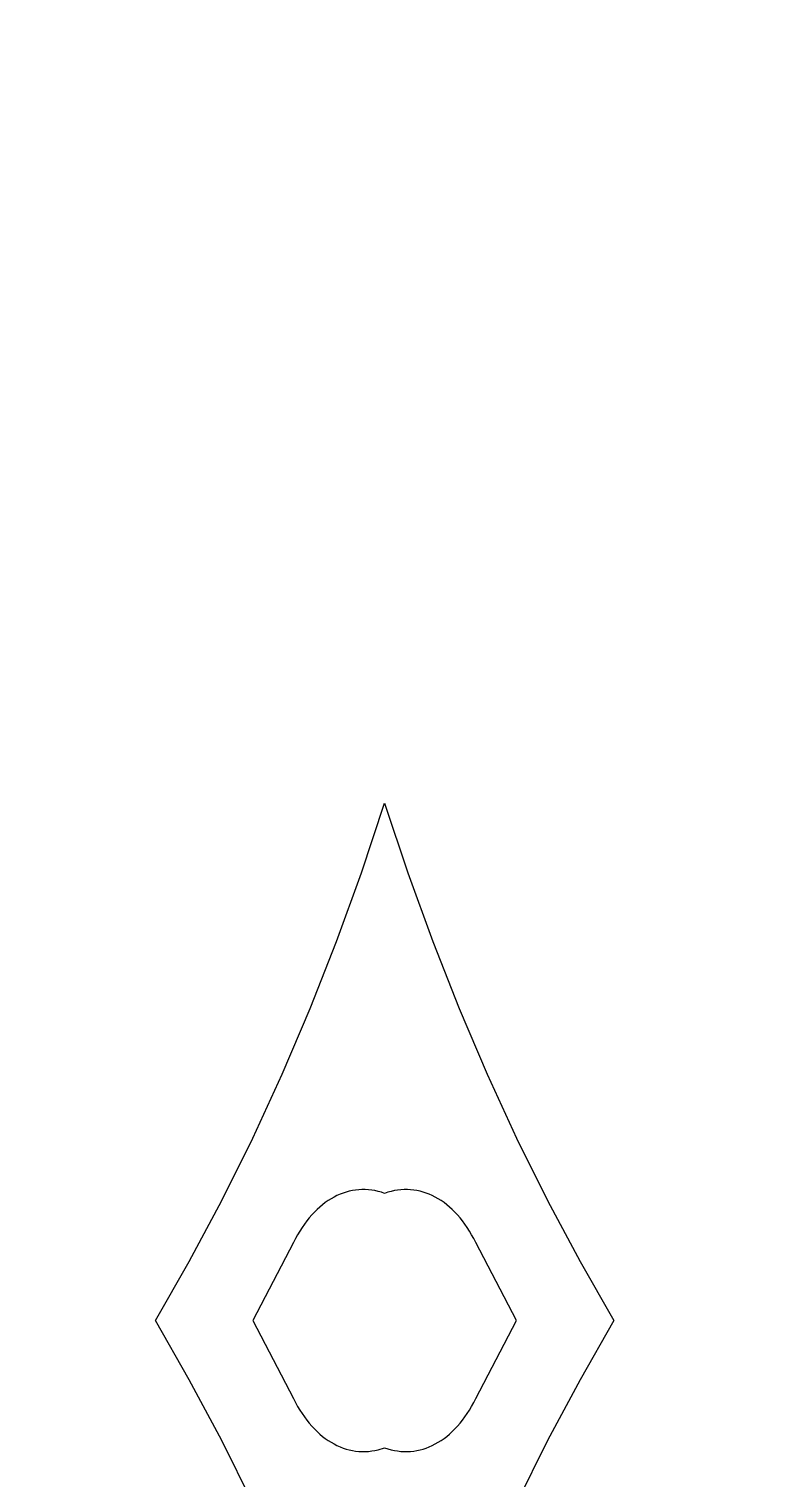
# Model space of a CAD drawing. Header units: centimetres. Extents: x -9.1 to 5.1, y -12.3 to 13.3.
# Drawn here: x 1.77 to 3.013, y 2.889 to 5.354 of the extents above; entities that cross this region are included whole.
import ezdxf

# ---------------------------------------------------------------- set-up
doc = ezdxf.new("R2010")
doc.units = ezdxf.units.CM
doc.header["$MEASUREMENT"] = 0
doc.layers.add('layer 1', color=7, linetype='Continuous')

msp = doc.modelspace()

# ---------------------------------------------------------------- linework, layer by layer
at = {"layer": 'layer 1', "color": 177}
for points, knots in [([(5.08841, 0.68839), (5.08841, 0.68839), (-9.09402, 0.68839), (-9.09402, 0.68839), (-9.09402, 0.68839), (-9.09402, 0.68839), (-9.09402, 13.34418), (-9.09402, 13.34418), (-9.09402, 13.34418), (-9.09402, 13.34418), (5.0911, 13.34418), (5.0911, 13.34418), (5.0911, 13.34418), (5.0911, 13.34418), (5.0911, 0.68839), (5.0911, 0.68839), (5.0911, 0.68839), (5.0911, 0.68839), (5.08841, 0.68839), (5.08841, 0.68839)], [0, 0, 0, 0, 0.1666667, 0.1666667, 0.1666667, 0.1666667, 0.3333333, 0.3333333, 0.3333333, 0.3333333, 0.5, 0.5, 0.5, 0.5, 0.6666667, 0.6666667, 0.6666667, 0.6666667, 1, 1, 1, 1]), ([(2.3751, 2.279), (2.3751, 2.279), (2.41459, 2.3976), (2.41459, 2.3976), (2.41459, 2.3976), (2.41459, 2.3976), (2.45684, 2.51392), (2.45684, 2.51392), (2.45684, 2.51392), (2.45684, 2.51392), (2.50173, 2.62787), (2.50173, 2.62787), (2.50173, 2.62787), (2.50173, 2.62787), (2.54928, 2.73935), (2.54928, 2.73935), (2.54928, 2.73935), (2.54928, 2.73935), (2.59942, 2.84825), (2.59942, 2.84825), (2.59942, 2.84825), (2.59942, 2.84825), (2.65212, 2.95445), (2.65212, 2.95445), (2.65212, 2.95445), (2.65212, 2.95445), (2.70731, 3.05787), (2.70731, 3.05787), (2.70731, 3.05787), (2.70731, 3.05787), (2.76495, 3.15841), (2.76495, 3.15841), (2.76495, 3.15841), (2.76495, 3.15841), (2.70731, 3.25894), (2.70731, 3.25894), (2.70731, 3.25894), (2.70731, 3.25894), (2.65212, 3.36236), (2.65212, 3.36236), (2.65212, 3.36236), (2.65212, 3.36236), (2.59942, 3.46858), (2.59942, 3.46858), (2.59942, 3.46858), (2.59942, 3.46858), (2.54928, 3.57748), (2.54928, 3.57748), (2.54928, 3.57748), (2.54928, 3.57748), (2.50173, 3.68894), (2.50173, 3.68894), (2.50173, 3.68894), (2.50173, 3.68894), (2.45684, 3.80289), (2.45684, 3.80289), (2.45684, 3.80289), (2.45684, 3.80289), (2.41459, 3.91923), (2.41459, 3.91923), (2.41459, 3.91923), (2.41459, 3.91923), (2.3751, 4.03782), (2.3751, 4.03782), (2.3751, 4.03782), (2.3751, 4.03782), (2.3356, 3.91923), (2.3356, 3.91923), (2.3356, 3.91923), (2.3356, 3.91923), (2.29337, 3.80289), (2.29337, 3.80289), (2.29337, 3.80289), (2.29337, 3.80289), (2.24846, 3.68894), (2.24846, 3.68894), (2.24846, 3.68894), (2.24846, 3.68894), (2.20092, 3.57748), (2.20092, 3.57748), (2.20092, 3.57748), (2.20092, 3.57748), (2.15078, 3.46858), (2.15078, 3.46858), (2.15078, 3.46858), (2.15078, 3.46858), (2.09808, 3.36236), (2.09808, 3.36236), (2.09808, 3.36236), (2.09808, 3.36236), (2.04289, 3.25894), (2.04289, 3.25894), (2.04289, 3.25894), (2.04289, 3.25894), (1.98524, 3.15841), (1.98524, 3.15841), (1.98524, 3.15841), (1.98524, 3.15841), (2.04289, 3.05787), (2.04289, 3.05787), (2.04289, 3.05787), (2.04289, 3.05787), (2.09808, 2.95445), (2.09808, 2.95445), (2.09808, 2.95445), (2.09808, 2.95445), (2.15078, 2.84825), (2.15078, 2.84825), (2.15078, 2.84825), (2.15078, 2.84825), (2.20092, 2.73935), (2.20092, 2.73935), (2.20092, 2.73935), (2.20092, 2.73935), (2.24846, 2.62787), (2.24846, 2.62787), (2.24846, 2.62787), (2.24846, 2.62787), (2.29337, 2.51392), (2.29337, 2.51392), (2.29337, 2.51392), (2.29337, 2.51392), (2.3356, 2.3976), (2.3356, 2.3976), (2.3356, 2.3976), (2.3356, 2.3976), (2.3751, 2.279), (2.3751, 2.279)], [0, 0, 0, 0, 0.030303, 0.030303, 0.030303, 0.030303, 0.0606061, 0.0606061, 0.0606061, 0.0606061, 0.0909091, 0.0909091, 0.0909091, 0.0909091, 0.1212121, 0.1212121, 0.1212121, 0.1212121, 0.1515152, 0.1515152, 0.1515152, 0.1515152, 0.1818182, 0.1818182, 0.1818182, 0.1818182, 0.2121212, 0.2121212, 0.2121212, 0.2121212, 0.2424242, 0.2424242, 0.2424242, 0.2424242, 0.2727273, 0.2727273, 0.2727273, 0.2727273, 0.3030303, 0.3030303, 0.3030303, 0.3030303, 0.3333333, 0.3333333, 0.3333333, 0.3333333, 0.3636364, 0.3636364, 0.3636364, 0.3636364, 0.3939394, 0.3939394, 0.3939394, 0.3939394, 0.4242424, 0.4242424, 0.4242424, 0.4242424, 0.4545455, 0.4545455, 0.4545455, 0.4545455, 0.4848485, 0.4848485, 0.4848485, 0.4848485, 0.5151515, 0.5151515, 0.5151515, 0.5151515, 0.5454545, 0.5454545, 0.5454545, 0.5454545, 0.5757576, 0.5757576, 0.5757576, 0.5757576, 0.6060606, 0.6060606, 0.6060606, 0.6060606, 0.6363636, 0.6363636, 0.6363636, 0.6363636, 0.6666667, 0.6666667, 0.6666667, 0.6666667, 0.6969697, 0.6969697, 0.6969697, 0.6969697, 0.7272727, 0.7272727, 0.7272727, 0.7272727, 0.7575758, 0.7575758, 0.7575758, 0.7575758, 0.7878788, 0.7878788, 0.7878788, 0.7878788, 0.8181818, 0.8181818, 0.8181818, 0.8181818, 0.8484848, 0.8484848, 0.8484848, 0.8484848, 0.8787879, 0.8787879, 0.8787879, 0.8787879, 0.9090909, 0.9090909, 0.9090909, 0.9090909, 0.9393939, 0.9393939, 0.9393939, 0.9393939, 1, 1, 1, 1]), ([(2.3751, 3.37463), (2.3751, 3.37463), (2.38061, 3.37646), (2.38061, 3.37646), (2.38061, 3.37646), (2.38061, 3.37646), (2.38615, 3.37799), (2.38615, 3.37799), (2.38615, 3.37799), (2.38615, 3.37799), (2.39166, 3.37921), (2.39166, 3.37921), (2.39166, 3.37921), (2.39166, 3.37921), (2.39717, 3.38014), (2.39717, 3.38014), (2.39717, 3.38014), (2.39717, 3.38014), (2.40268, 3.38075), (2.40268, 3.38075), (2.40268, 3.38075), (2.40268, 3.38075), (2.40817, 3.38108), (2.40817, 3.38108), (2.40817, 3.38108), (2.40817, 3.38108), (2.41366, 3.3811), (2.41366, 3.3811), (2.41366, 3.3811), (2.41366, 3.3811), (2.41909, 3.38081), (2.41909, 3.38081), (2.41909, 3.38081), (2.41909, 3.38081), (2.42452, 3.38025), (2.42452, 3.38025), (2.42452, 3.38025), (2.42452, 3.38025), (2.42989, 3.37939), (2.42989, 3.37939), (2.42989, 3.37939), (2.42989, 3.37939), (2.43524, 3.37825), (2.43524, 3.37825), (2.43524, 3.37825), (2.43524, 3.37825), (2.44055, 3.37681), (2.44055, 3.37681), (2.44055, 3.37681), (2.44055, 3.37681), (2.4458, 3.37509), (2.4458, 3.37509), (2.4458, 3.37509), (2.4458, 3.37509), (2.451, 3.37309), (2.451, 3.37309), (2.451, 3.37309), (2.451, 3.37309), (2.45615, 3.3708), (2.45615, 3.3708), (2.45615, 3.3708), (2.45615, 3.3708), (2.46123, 3.36824), (2.46123, 3.36824), (2.46123, 3.36824), (2.46123, 3.36824), (2.46625, 3.3654), (2.46625, 3.3654), (2.46625, 3.3654), (2.46625, 3.3654), (2.47119, 3.36229), (2.47119, 3.36229), (2.47119, 3.36229), (2.47119, 3.36229), (2.47605, 3.3589), (2.47605, 3.3589), (2.47605, 3.3589), (2.47605, 3.3589), (2.48082, 3.35524), (2.48082, 3.35524), (2.48082, 3.35524), (2.48082, 3.35524), (2.48552, 3.35132), (2.48552, 3.35132), (2.48552, 3.35132), (2.48552, 3.35132), (2.49012, 3.34713), (2.49012, 3.34713), (2.49012, 3.34713), (2.49012, 3.34713), (2.49462, 3.34267), (2.49462, 3.34267), (2.49462, 3.34267), (2.49462, 3.34267), (2.49904, 3.33796), (2.49904, 3.33796), (2.49904, 3.33796), (2.49904, 3.33796), (2.50332, 3.33297), (2.50332, 3.33297), (2.50332, 3.33297), (2.50332, 3.33297), (2.50751, 3.32774), (2.50751, 3.32774), (2.50751, 3.32774), (2.50751, 3.32774), (2.51157, 3.32224), (2.51157, 3.32224), (2.51157, 3.32224), (2.51157, 3.32224), (2.51552, 3.31649), (2.51552, 3.31649), (2.51552, 3.31649), (2.51552, 3.31649), (2.51933, 3.3105), (2.51933, 3.3105), (2.51933, 3.3105), (2.51933, 3.3105), (2.52304, 3.30425), (2.52304, 3.30425), (2.52304, 3.30425), (2.52304, 3.30425), (2.52659, 3.29775), (2.52659, 3.29775), (2.52659, 3.29775), (2.52659, 3.29775), (2.53001, 3.29101), (2.53001, 3.29101), (2.53001, 3.29101), (2.53001, 3.29101), (2.59927, 3.15841), (2.59927, 3.15841), (2.59927, 3.15841), (2.59927, 3.15841), (2.53001, 3.02582), (2.53001, 3.02582), (2.53001, 3.02582), (2.53001, 3.02582), (2.52659, 3.01907), (2.52659, 3.01907), (2.52659, 3.01907), (2.52659, 3.01907), (2.52304, 3.01257), (2.52304, 3.01257), (2.52304, 3.01257), (2.52304, 3.01257), (2.51933, 3.00632), (2.51933, 3.00632), (2.51933, 3.00632), (2.51933, 3.00632), (2.51552, 3.00032), (2.51552, 3.00032), (2.51552, 3.00032), (2.51552, 3.00032), (2.51157, 2.99458), (2.51157, 2.99458), (2.51157, 2.99458), (2.51157, 2.99458), (2.50751, 2.98908), (2.50751, 2.98908), (2.50751, 2.98908), (2.50751, 2.98908), (2.50332, 2.98385), (2.50332, 2.98385), (2.50332, 2.98385), (2.50332, 2.98385), (2.49904, 2.97887), (2.49904, 2.97887), (2.49904, 2.97887), (2.49904, 2.97887), (2.49462, 2.97415), (2.49462, 2.97415), (2.49462, 2.97415), (2.49462, 2.97415), (2.49012, 2.9697), (2.49012, 2.9697), (2.49012, 2.9697), (2.49012, 2.9697), (2.48552, 2.9655), (2.48552, 2.9655), (2.48552, 2.9655), (2.48552, 2.9655), (2.48082, 2.96157), (2.48082, 2.96157), (2.48082, 2.96157), (2.48082, 2.96157), (2.47605, 2.95791), (2.47605, 2.95791), (2.47605, 2.95791), (2.47605, 2.95791), (2.47119, 2.95452), (2.47119, 2.95452), (2.47119, 2.95452), (2.47119, 2.95452), (2.46625, 2.95141), (2.46625, 2.95141), (2.46625, 2.95141), (2.46625, 2.95141), (2.46123, 2.94857), (2.46123, 2.94857), (2.46123, 2.94857), (2.46123, 2.94857), (2.45615, 2.94601), (2.45615, 2.94601), (2.45615, 2.94601), (2.45615, 2.94601), (2.451, 2.94374), (2.451, 2.94374), (2.451, 2.94374), (2.451, 2.94374), (2.4458, 2.94173), (2.4458, 2.94173), (2.4458, 2.94173), (2.4458, 2.94173), (2.44055, 2.94), (2.44055, 2.94), (2.44055, 2.94), (2.44055, 2.94), (2.43524, 2.93858), (2.43524, 2.93858), (2.43524, 2.93858), (2.43524, 2.93858), (2.42989, 2.93743), (2.42989, 2.93743), (2.42989, 2.93743), (2.42989, 2.93743), (2.42452, 2.93656), (2.42452, 2.93656), (2.42452, 2.93656), (2.42452, 2.93656), (2.41909, 2.936), (2.41909, 2.936), (2.41909, 2.936), (2.41909, 2.936), (2.41366, 2.93573), (2.41366, 2.93573), (2.41366, 2.93573), (2.41366, 2.93573), (2.40817, 2.93575), (2.40817, 2.93575), (2.40817, 2.93575), (2.40817, 2.93575), (2.40268, 2.93606), (2.40268, 2.93606), (2.40268, 2.93606), (2.40268, 2.93606), (2.39717, 2.93669), (2.39717, 2.93669), (2.39717, 2.93669), (2.39717, 2.93669), (2.39166, 2.9376), (2.39166, 2.9376), (2.39166, 2.9376), (2.39166, 2.9376), (2.38615, 2.93883), (2.38615, 2.93883), (2.38615, 2.93883), (2.38615, 2.93883), (2.3751, 2.94219), (2.3751, 2.94219), (2.3751, 2.94219), (2.3751, 2.94219), (2.36406, 2.93883), (2.36406, 2.93883), (2.36406, 2.93883), (2.36406, 2.93883), (2.35854, 2.9376), (2.35854, 2.9376), (2.35854, 2.9376), (2.35854, 2.9376), (2.35303, 2.93669), (2.35303, 2.93669), (2.35303, 2.93669), (2.35303, 2.93669), (2.34752, 2.93606), (2.34752, 2.93606), (2.34752, 2.93606), (2.34752, 2.93606), (2.34203, 2.93575), (2.34203, 2.93575), (2.34203, 2.93575), (2.34203, 2.93575), (2.33654, 2.93573), (2.33654, 2.93573), (2.33654, 2.93573), (2.33654, 2.93573), (2.3311, 2.936), (2.3311, 2.936), (2.3311, 2.936), (2.3311, 2.936), (2.32568, 2.93656), (2.32568, 2.93656), (2.32568, 2.93656), (2.32568, 2.93656), (2.32031, 2.93743), (2.32031, 2.93743), (2.32031, 2.93743), (2.32031, 2.93743), (2.31496, 2.93858), (2.31496, 2.93858), (2.31496, 2.93858), (2.31496, 2.93858), (2.30966, 2.94), (2.30966, 2.94), (2.30966, 2.94), (2.30966, 2.94), (2.30439, 2.94173), (2.30439, 2.94173), (2.30439, 2.94173), (2.30439, 2.94173), (2.2992, 2.94374), (2.2992, 2.94374), (2.2992, 2.94374), (2.2992, 2.94374), (2.29405, 2.94601), (2.29405, 2.94601), (2.29405, 2.94601), (2.29405, 2.94601), (2.28897, 2.94857), (2.28897, 2.94857), (2.28897, 2.94857), (2.28897, 2.94857), (2.28395, 2.95141), (2.28395, 2.95141), (2.28395, 2.95141), (2.28395, 2.95141), (2.27901, 2.95452), (2.27901, 2.95452), (2.27901, 2.95452), (2.27901, 2.95452), (2.27415, 2.95791), (2.27415, 2.95791), (2.27415, 2.95791), (2.27415, 2.95791), (2.26937, 2.96157), (2.26937, 2.96157), (2.26937, 2.96157), (2.26937, 2.96157), (2.26467, 2.9655), (2.26467, 2.9655), (2.26467, 2.9655), (2.26467, 2.9655), (2.26009, 2.9697), (2.26009, 2.9697), (2.26009, 2.9697), (2.26009, 2.9697), (2.25558, 2.97415), (2.25558, 2.97415), (2.25558, 2.97415), (2.25558, 2.97415), (2.25116, 2.97887), (2.25116, 2.97887), (2.25116, 2.97887), (2.25116, 2.97887), (2.24688, 2.98385), (2.24688, 2.98385), (2.24688, 2.98385), (2.24688, 2.98385), (2.24269, 2.98908), (2.24269, 2.98908), (2.24269, 2.98908), (2.24269, 2.98908), (2.23863, 2.99458), (2.23863, 2.99458), (2.23863, 2.99458), (2.23863, 2.99458), (2.23469, 3.00032), (2.23469, 3.00032), (2.23469, 3.00032), (2.23469, 3.00032), (2.23087, 3.00632), (2.23087, 3.00632), (2.23087, 3.00632), (2.23087, 3.00632), (2.22717, 3.01257), (2.22717, 3.01257), (2.22717, 3.01257), (2.22717, 3.01257), (2.2236, 3.01907), (2.2236, 3.01907), (2.2236, 3.01907), (2.2236, 3.01907), (2.22019, 3.02582), (2.22019, 3.02582), (2.22019, 3.02582), (2.22019, 3.02582), (2.15093, 3.15841), (2.15093, 3.15841), (2.15093, 3.15841), (2.15093, 3.15841), (2.22019, 3.29101), (2.22019, 3.29101), (2.22019, 3.29101), (2.22019, 3.29101), (2.2236, 3.29775), (2.2236, 3.29775), (2.2236, 3.29775), (2.2236, 3.29775), (2.22717, 3.30425), (2.22717, 3.30425), (2.22717, 3.30425), (2.22717, 3.30425), (2.23087, 3.3105), (2.23087, 3.3105), (2.23087, 3.3105), (2.23087, 3.3105), (2.23469, 3.31649), (2.23469, 3.31649), (2.23469, 3.31649), (2.23469, 3.31649), (2.23863, 3.32224), (2.23863, 3.32224), (2.23863, 3.32224), (2.23863, 3.32224), (2.24269, 3.32774), (2.24269, 3.32774), (2.24269, 3.32774), (2.24269, 3.32774), (2.24688, 3.33297), (2.24688, 3.33297), (2.24688, 3.33297), (2.24688, 3.33297), (2.25116, 3.33796), (2.25116, 3.33796), (2.25116, 3.33796), (2.25116, 3.33796), (2.25558, 3.34267), (2.25558, 3.34267), (2.25558, 3.34267), (2.25558, 3.34267), (2.26009, 3.34713), (2.26009, 3.34713), (2.26009, 3.34713), (2.26009, 3.34713), (2.26467, 3.35132), (2.26467, 3.35132), (2.26467, 3.35132), (2.26467, 3.35132), (2.26937, 3.35524), (2.26937, 3.35524), (2.26937, 3.35524), (2.26937, 3.35524), (2.27415, 3.3589), (2.27415, 3.3589), (2.27415, 3.3589), (2.27415, 3.3589), (2.27901, 3.36229), (2.27901, 3.36229), (2.27901, 3.36229), (2.27901, 3.36229), (2.28395, 3.3654), (2.28395, 3.3654), (2.28395, 3.3654), (2.28395, 3.3654), (2.28897, 3.36824), (2.28897, 3.36824), (2.28897, 3.36824), (2.28897, 3.36824), (2.29405, 3.3708), (2.29405, 3.3708), (2.29405, 3.3708), (2.29405, 3.3708), (2.2992, 3.37309), (2.2992, 3.37309), (2.2992, 3.37309), (2.2992, 3.37309), (2.30439, 3.37509), (2.30439, 3.37509), (2.30439, 3.37509), (2.30439, 3.37509), (2.30966, 3.37681), (2.30966, 3.37681), (2.30966, 3.37681), (2.30966, 3.37681), (2.31496, 3.37825), (2.31496, 3.37825), (2.31496, 3.37825), (2.31496, 3.37825), (2.32031, 3.37939), (2.32031, 3.37939), (2.32031, 3.37939), (2.32031, 3.37939), (2.32568, 3.38025), (2.32568, 3.38025), (2.32568, 3.38025), (2.32568, 3.38025), (2.3311, 3.38081), (2.3311, 3.38081), (2.3311, 3.38081), (2.3311, 3.38081), (2.33654, 3.3811), (2.33654, 3.3811), (2.33654, 3.3811), (2.33654, 3.3811), (2.34203, 3.38108), (2.34203, 3.38108), (2.34203, 3.38108), (2.34203, 3.38108), (2.34752, 3.38075), (2.34752, 3.38075), (2.34752, 3.38075), (2.34752, 3.38075), (2.35303, 3.38014), (2.35303, 3.38014), (2.35303, 3.38014), (2.35303, 3.38014), (2.35854, 3.37921), (2.35854, 3.37921), (2.35854, 3.37921), (2.35854, 3.37921), (2.36406, 3.37799), (2.36406, 3.37799), (2.36406, 3.37799), (2.36406, 3.37799), (2.36959, 3.37646), (2.36959, 3.37646), (2.36959, 3.37646), (2.36959, 3.37646), (2.3751, 3.37463), (2.3751, 3.37463)], [0, 0, 0, 0, 0.0076336, 0.0076336, 0.0076336, 0.0076336, 0.0152672, 0.0152672, 0.0152672, 0.0152672, 0.0229008, 0.0229008, 0.0229008, 0.0229008, 0.0305344, 0.0305344, 0.0305344, 0.0305344, 0.0381679, 0.0381679, 0.0381679, 0.0381679, 0.0458015, 0.0458015, 0.0458015, 0.0458015, 0.0534351, 0.0534351, 0.0534351, 0.0534351, 0.0610687, 0.0610687, 0.0610687, 0.0610687, 0.0687023, 0.0687023, 0.0687023, 0.0687023, 0.0763359, 0.0763359, 0.0763359, 0.0763359, 0.0839695, 0.0839695, 0.0839695, 0.0839695, 0.0916031, 0.0916031, 0.0916031, 0.0916031, 0.0992366, 0.0992366, 0.0992366, 0.0992366, 0.1068702, 0.1068702, 0.1068702, 0.1068702, 0.1145038, 0.1145038, 0.1145038, 0.1145038, 0.1221374, 0.1221374, 0.1221374, 0.1221374, 0.129771, 0.129771, 0.129771, 0.129771, 0.1374046, 0.1374046, 0.1374046, 0.1374046, 0.1450382, 0.1450382, 0.1450382, 0.1450382, 0.1526718, 0.1526718, 0.1526718, 0.1526718, 0.1603053, 0.1603053, 0.1603053, 0.1603053, 0.1679389, 0.1679389, 0.1679389, 0.1679389, 0.1755725, 0.1755725, 0.1755725, 0.1755725, 0.1832061, 0.1832061, 0.1832061, 0.1832061, 0.1908397, 0.1908397, 0.1908397, 0.1908397, 0.1984733, 0.1984733, 0.1984733, 0.1984733, 0.2061069, 0.2061069, 0.2061069, 0.2061069, 0.2137405, 0.2137405, 0.2137405, 0.2137405, 0.221374, 0.221374, 0.221374, 0.221374, 0.2290076, 0.2290076, 0.2290076, 0.2290076, 0.2366412, 0.2366412, 0.2366412, 0.2366412, 0.2442748, 0.2442748, 0.2442748, 0.2442748, 0.2519084, 0.2519084, 0.2519084, 0.2519084, 0.259542, 0.259542, 0.259542, 0.259542, 0.2671756, 0.2671756, 0.2671756, 0.2671756, 0.2748092, 0.2748092, 0.2748092, 0.2748092, 0.2824427, 0.2824427, 0.2824427, 0.2824427, 0.2900763, 0.2900763, 0.2900763, 0.2900763, 0.2977099, 0.2977099, 0.2977099, 0.2977099, 0.3053435, 0.3053435, 0.3053435, 0.3053435, 0.3129771, 0.3129771, 0.3129771, 0.3129771, 0.3206107, 0.3206107, 0.3206107, 0.3206107, 0.3282443, 0.3282443, 0.3282443, 0.3282443, 0.3358779, 0.3358779, 0.3358779, 0.3358779, 0.3435115, 0.3435115, 0.3435115, 0.3435115, 0.351145, 0.351145, 0.351145, 0.351145, 0.3587786, 0.3587786, 0.3587786, 0.3587786, 0.3664122, 0.3664122, 0.3664122, 0.3664122, 0.3740458, 0.3740458, 0.3740458, 0.3740458, 0.3816794, 0.3816794, 0.3816794, 0.3816794, 0.389313, 0.389313, 0.389313, 0.389313, 0.3969466, 0.3969466, 0.3969466, 0.3969466, 0.4045802, 0.4045802, 0.4045802, 0.4045802, 0.4122137, 0.4122137, 0.4122137, 0.4122137, 0.4198473, 0.4198473, 0.4198473, 0.4198473, 0.4274809, 0.4274809, 0.4274809, 0.4274809, 0.4351145, 0.4351145, 0.4351145, 0.4351145, 0.4427481, 0.4427481, 0.4427481, 0.4427481, 0.4503817, 0.4503817, 0.4503817, 0.4503817, 0.4580153, 0.4580153, 0.4580153, 0.4580153, 0.4656489, 0.4656489, 0.4656489, 0.4656489, 0.4732824, 0.4732824, 0.4732824, 0.4732824, 0.480916, 0.480916, 0.480916, 0.480916, 0.4885496, 0.4885496, 0.4885496, 0.4885496, 0.4961832, 0.4961832, 0.4961832, 0.4961832, 0.5038168, 0.5038168, 0.5038168, 0.5038168, 0.5114504, 0.5114504, 0.5114504, 0.5114504, 0.519084, 0.519084, 0.519084, 0.519084, 0.5267176, 0.5267176, 0.5267176, 0.5267176, 0.5343511, 0.5343511, 0.5343511, 0.5343511, 0.5419847, 0.5419847, 0.5419847, 0.5419847, 0.5496183, 0.5496183, 0.5496183, 0.5496183, 0.5572519, 0.5572519, 0.5572519, 0.5572519, 0.5648855, 0.5648855, 0.5648855, 0.5648855, 0.5725191, 0.5725191, 0.5725191, 0.5725191, 0.5801527, 0.5801527, 0.5801527, 0.5801527, 0.5877863, 0.5877863, 0.5877863, 0.5877863, 0.5954198, 0.5954198, 0.5954198, 0.5954198, 0.6030534, 0.6030534, 0.6030534, 0.6030534, 0.610687, 0.610687, 0.610687, 0.610687, 0.6183206, 0.6183206, 0.6183206, 0.6183206, 0.6259542, 0.6259542, 0.6259542, 0.6259542, 0.6335878, 0.6335878, 0.6335878, 0.6335878, 0.6412214, 0.6412214, 0.6412214, 0.6412214, 0.648855, 0.648855, 0.648855, 0.648855, 0.6564885, 0.6564885, 0.6564885, 0.6564885, 0.6641221, 0.6641221, 0.6641221, 0.6641221, 0.6717557, 0.6717557, 0.6717557, 0.6717557, 0.6793893, 0.6793893, 0.6793893, 0.6793893, 0.6870229, 0.6870229, 0.6870229, 0.6870229, 0.6946565, 0.6946565, 0.6946565, 0.6946565, 0.7022901, 0.7022901, 0.7022901, 0.7022901, 0.7099237, 0.7099237, 0.7099237, 0.7099237, 0.7175573, 0.7175573, 0.7175573, 0.7175573, 0.7251908, 0.7251908, 0.7251908, 0.7251908, 0.7328244, 0.7328244, 0.7328244, 0.7328244, 0.740458, 0.740458, 0.740458, 0.740458, 0.7480916, 0.7480916, 0.7480916, 0.7480916, 0.7557252, 0.7557252, 0.7557252, 0.7557252, 0.7633588, 0.7633588, 0.7633588, 0.7633588, 0.7709924, 0.7709924, 0.7709924, 0.7709924, 0.778626, 0.778626, 0.778626, 0.778626, 0.7862595, 0.7862595, 0.7862595, 0.7862595, 0.7938931, 0.7938931, 0.7938931, 0.7938931, 0.8015267, 0.8015267, 0.8015267, 0.8015267, 0.8091603, 0.8091603, 0.8091603, 0.8091603, 0.8167939, 0.8167939, 0.8167939, 0.8167939, 0.8244275, 0.8244275, 0.8244275, 0.8244275, 0.8320611, 0.8320611, 0.8320611, 0.8320611, 0.8396947, 0.8396947, 0.8396947, 0.8396947, 0.8473282, 0.8473282, 0.8473282, 0.8473282, 0.8549618, 0.8549618, 0.8549618, 0.8549618, 0.8625954, 0.8625954, 0.8625954, 0.8625954, 0.870229, 0.870229, 0.870229, 0.870229, 0.8778626, 0.8778626, 0.8778626, 0.8778626, 0.8854962, 0.8854962, 0.8854962, 0.8854962, 0.8931298, 0.8931298, 0.8931298, 0.8931298, 0.9007634, 0.9007634, 0.9007634, 0.9007634, 0.9083969, 0.9083969, 0.9083969, 0.9083969, 0.9160305, 0.9160305, 0.9160305, 0.9160305, 0.9236641, 0.9236641, 0.9236641, 0.9236641, 0.9312977, 0.9312977, 0.9312977, 0.9312977, 0.9389313, 0.9389313, 0.9389313, 0.9389313, 0.9465649, 0.9465649, 0.9465649, 0.9465649, 0.9541985, 0.9541985, 0.9541985, 0.9541985, 0.9618321, 0.9618321, 0.9618321, 0.9618321, 0.9694656, 0.9694656, 0.9694656, 0.9694656, 0.9770992, 0.9770992, 0.9770992, 0.9770992, 0.9847328, 0.9847328, 0.9847328, 0.9847328, 1, 1, 1, 1])]:
    msp.add_open_spline(points, degree=3, knots=knots, dxfattribs=at)

doc.saveas('drawing.dxf')
